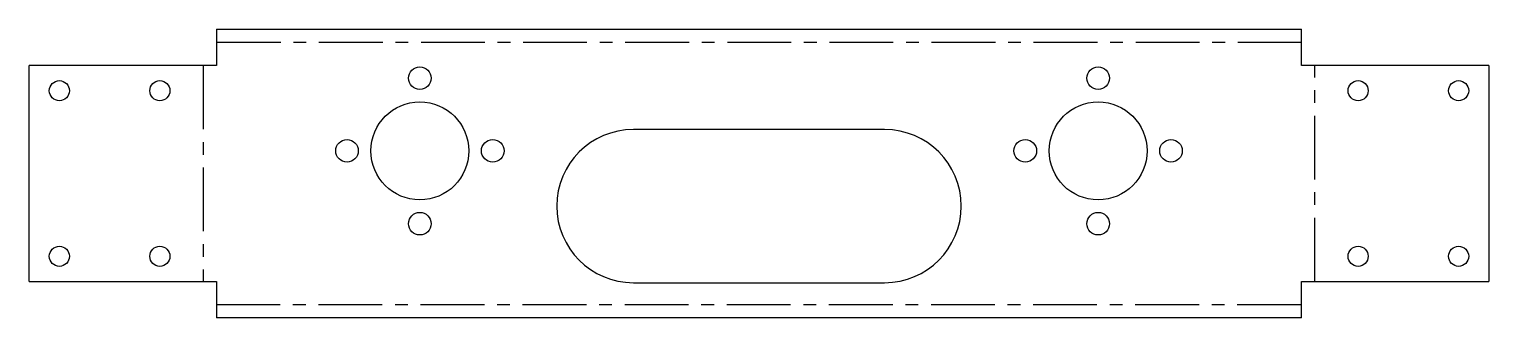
# Model space of a CAD drawing. Header units: millimetres. Extents: x -145 to 145, y -29 to 29.
import ezdxf

# ---------------------------------------------------------------- set-up
doc = ezdxf.new("R2010")
doc.units = ezdxf.units.MM
doc.linetypes.add('CENTERX2', pattern=[20.32, 12.7, -2.54, 2.54, -2.54])

msp = doc.modelspace()

# ---------------------------------------------------------------- linework, layer by layer
at = {"color": 7, "linetype": 'Continuous', "lineweight": 25}
for p, q in [((-108, 28.75), (-108, 21.5)), ((-108, 28.75), (108, 28.75)), ((108, 21.5), (108, 28.75)), ((-145.25, -21.5), (-145.25, 21.5)), ((-108, 21.5), (-145.25, 21.5)), ((145.25, 21.5), (108, 21.5)), ((145.25, 21.5), (145.25, -21.5)), ((25, 8.75), (-25, 8.75)), ((-145.25, -21.5), (-108, -21.5)), ((-108, -21.5), (-108, -28.75)), ((-25, -21.75), (25, -21.75)), ((108, -21.5), (145.25, -21.5)), ((108, -28.75), (108, -21.5)), ((108, -28.75), (-108, -28.75))]:
    msp.add_line(p, q, dxfattribs=at)
at = {"color": 7, "linetype": 'CENTERX2'}
for p, q in [((108, 26.13), (-108, 26.13)), ((-110.63, 21.5), (-110.63, -21.5)), ((110.63, -21.5), (110.63, 21.5)), ((-108, -26.13), (108, -26.13))]:
    msp.add_line(p, q, dxfattribs=at)
at = {"color": 7, "linetype": 'Continuous', "lineweight": 25}
for centre, radius in [((-67.5, 19), 2.25), ((67.5, 19), 2.25), ((-139.25, 16.5), 2), ((-119.25, 16.5), 2), ((119.25, 16.5), 2), ((139.25, 16.5), 2), ((-67.5, 4.5), 9.75), ((67.5, 4.5), 9.75), ((-82, 4.5), 2.25), ((-53, 4.5), 2.25), ((53, 4.5), 2.25), ((82, 4.5), 2.25), ((-67.5, -10), 2.25), ((67.5, -10), 2.25), ((-139.25, -16.5), 2), ((-119.25, -16.5), 2), ((119.25, -16.5), 2), ((139.25, -16.5), 2)]:
    msp.add_circle(centre, radius, dxfattribs=at)
for centre, start, end in [((-25, -6.5), 90, 270), ((25, -6.5), 270, 90)]:
    msp.add_arc(centre, 15.25, start, end, dxfattribs=at)

doc.saveas('drawing.dxf')
